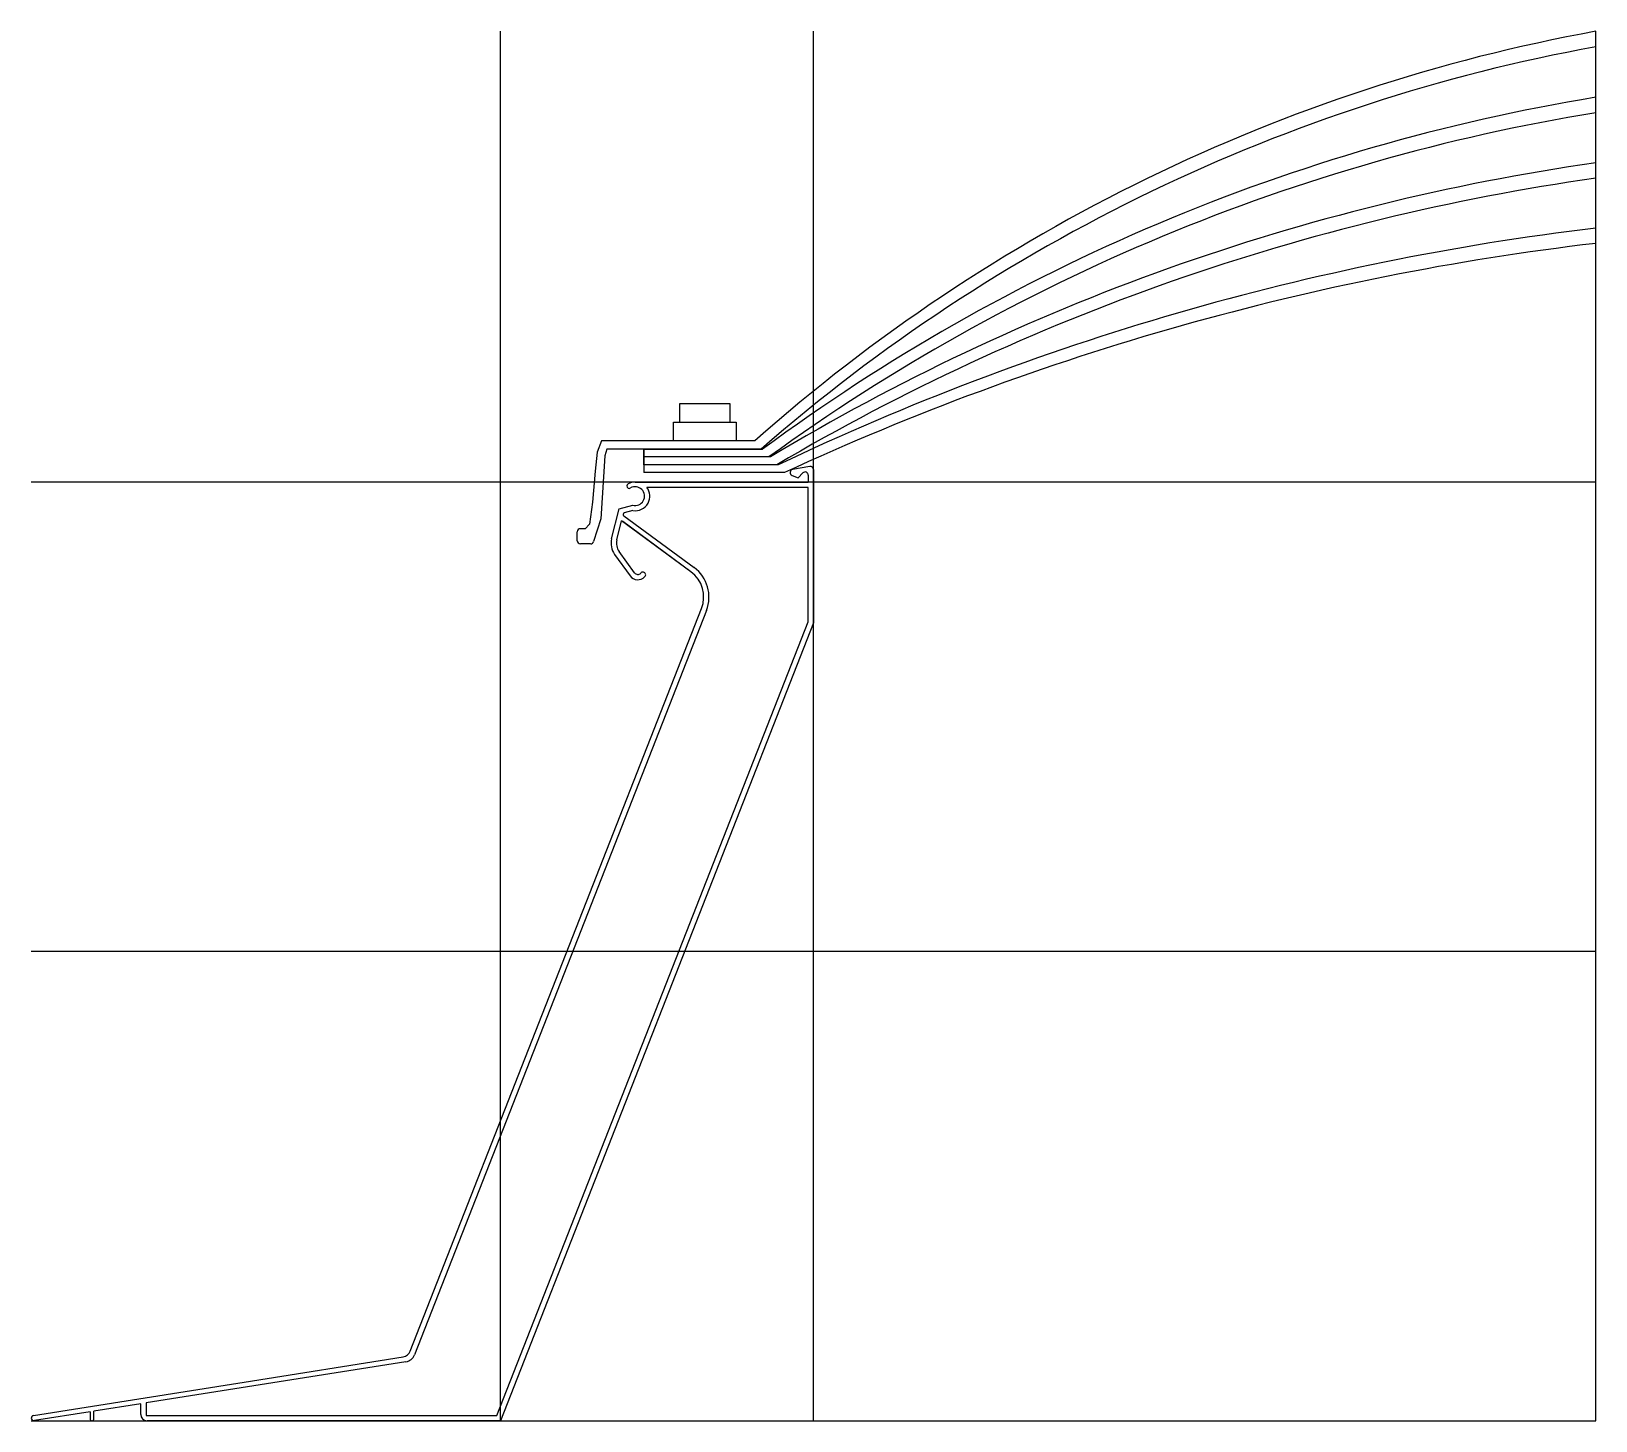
# Model space of a CAD drawing. Extents: x -150 to 350, y 0 to 444.
import ezdxf

# ---------------------------------------------------------------- set-up
doc = ezdxf.new("R2010")
doc.units = 0
doc.layers.get('0').update_dxf_attribs({"linetype": 'CONTINUOUS'})

msp = doc.modelspace()

# ---------------------------------------------------------------- linework, layer by layer
at = {"linetype": 'CONTINUOUS'}
for p, q in [((0, 0), (0, 444.07)), ((100, 0), (100, 444.07)), ((350, 0), (350, 444.07)), ((57.24, 319.14), (57.24, 325.14)), ((57.24, 325.14), (73.24, 325.14)), ((73.24, 325.14), (73.24, 319.14)), ((55.24, 313.14), (55.24, 319.14)), ((55.24, 319.14), (75.24, 319.14)), ((75.24, 319.14), (75.24, 313.14)), ((32.24, 313.14), (30.86, 309.6)), ((81.24, 313.14), (32.24, 313.14)), ((33.98, 310.51), (33.36, 308.39)), ((83.24, 310.51), (33.98, 310.51)), ((83.74, 310.51), (45.74, 310.51)), ((45.74, 310.51), (45.74, 308.01)), ((45.74, 308.01), (45.74, 310.51)), ((45.74, 310.51), (83.74, 310.51)), ((30.86, 309.6), (30.18, 303.43)), ((33.36, 308.39), (32.04, 288.23)), ((45.74, 308.01), (45.74, 305.51)), ((85.74, 308.01), (45.74, 308.01)), ((45.74, 308.01), (45.74, 305.51)), ((86.24, 308.01), (45.74, 308.01)), ((45.74, 305.51), (45.74, 308.01)), ((45.74, 305.51), (45.74, 303.01)), ((88.24, 305.51), (45.74, 305.51)), ((88.74, 305.51), (45.74, 305.51)), ((45.74, 305.51), (45.74, 303.01)), ((30.18, 303.43), (29.39, 293.59)), ((43, 300.01), (98.3, 300.01)), ((90.74, 303.01), (45.74, 303.01)), ((93.16, 302.1), (95.08, 301.4)), ((98.83, 304.99), (93.33, 304.02)), ((95.08, 301.4), (96.59, 302.92)), ((98.3, 302.21), (98.3, 300.01)), ((100, 304.01), (100, 255.01)), ((350, 300), (-150, 300)), ((98.3, 298.31), (46.77, 298.31)), ((98.3, 255.33), (98.3, 298.31)), ((29.39, 293.59), (28.46, 286.5)), ((35.48, 281.86), (37.86, 291.44)), ((37.86, 291.44), (42.23, 292.61)), ((42.29, 290.86), (39.54, 290.13)), ((27.04, 285.09), (25.51, 285.09)), ((28.46, 286.5), (27.04, 285.09)), ((32.04, 288.23), (29.73, 280.95)), ((37.14, 281.49), (38.67, 287.66)), ((60.84, 271.31), (38.67, 287.66)), ((60.84, 271.31), (39.03, 287.39)), ((39.38, 289.25), (61.85, 272.68)), ((24.51, 281.25), (24.51, 284.09)), ((28.78, 280.25), (25.51, 280.25)), ((36.44, 276.88), (41.43, 270.02)), ((42.81, 271.02), (37.85, 277.85)), ((-28.87, 22.27), (64.21, 259.61)), ((65.79, 258.99), (-27.53, 21.03)), ((-1.16, 1.71), (98.3, 255.33)), ((100, 255.01), (0, 0.01)), ((350, 150), (-150, 150)), ((-81.91, 12.37), (-31.19, 20.4)), ((-30.27, 18.83), (-113.3, 5.68)), ((-149.28, 1.7), (-81.91, 12.37)), ((-115, 5.41), (-130, 3.03)), ((-115, 2.01), (-115, 5.41)), ((-113.3, 5.68), (-113.3, 1.71)), ((-150, 0), (350, 0)), ((-131.2, 2.84), (-149.02, 0.02)), ((-131.2, 2.84), (-131.2, 0.6)), ((-130, 0.6), (-130, 3.03)), ((-113.3, 1.71), (-1.16, 1.71)), ((0, 0.01), (-113, 0.01))]:
    msp.add_line(p, q, dxfattribs=at)
for centre, radius, start, end in [((450, -102.51), 555.65, 100.368, 131.5793), ((450, -109.34), 557.48, 100.3334, 131.1388), ((449.99, -185.19), 616.33, 99.33665, 126.45874), ((449.99, -194.52), 620.66, 99.27118, 125.93591), ((449.99, -295.62), 704.76, 98.15691, 121.07366), ((449.99, -308.6), 712.74, 98.06497, 120.50108), ((450, -453.05), 840.19, 96.83566, 115.46601), ((449.99, -472.95), 855.09, 96.71508, 114.84269), ((99, 304), 1, 0.3118, 99.7887), ((43, 295.51), 4.5, 90.0637, 119.9265), ((93.51, 303.04), 1, 100.4133, 249.467), ((97.3, 302.22), 1, 359.6668, 135.2363), ((41.08, 298.73), 0.75, 115.3925, 303.9072), ((43, 295.51), 3, 255.1845, 119.9365), ((43, 295.51), 4.7, 331.0341, 36.624), ((39.66, 289.65), 0.49, 103.8167, 235.5736), ((43, 295.51), 4.7, 261.3355, 331.0313), ((25.51, 284.09), 1, 90, 180), ((25.51, 281.25), 1, 180, 270), ((28.78, 281.25), 1, 270.2258, 342.5429), ((41.3, 280.4), 6, 165.9097, 215.9125), ((41.41, 280.43), 4.4, 166.1122, 215.9622), ((43.86, 271.78), 3, 215.9395, 316.0844), ((43.86, 271.79), 1.3, 216.1871, 315.7239), ((45.5, 270.38), 0.862, 307.454, 144.9231), ((54.9, 263.26), 10, 338.5666, 53.5698), ((54.9, 263.27), 11.7, 338.5538, 53.558), ((-31.66, 23.36), 3, 279.0923, 338.6477), ((-30.82, 22.33), 3.54, 279.0051, 338.5182), ((-149.15, 0.86), 0.85, 98.7974, 278.7974), ((-130.6, 0.6), 0.6, 180, 360), ((-113, 2.01), 2, 180, 270)]:
    msp.add_arc(centre, radius, start, end, dxfattribs=at)

doc.saveas('drawing.dxf')
